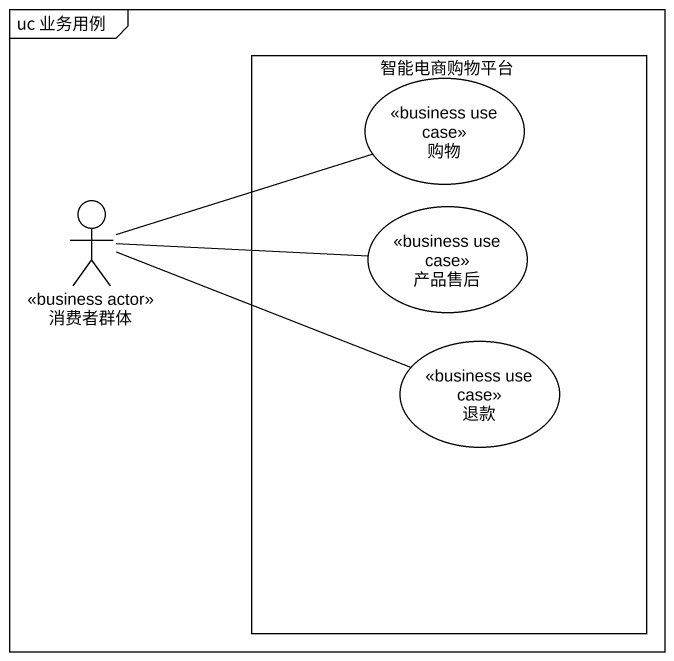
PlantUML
@startuml
mainframe uc 业务用例
rectangle 智能电商购物平台 {
  usecase 购物 <<business use case>>
  usecase 产品售后 <<business use case>>
  usecase 退款 <<business use case>>
}
actor 消费者群体 <<business actor>>
消费者群体 -right- 购物
消费者群体 -right- 产品售后
消费者群体 -right- 退款
@enduml
